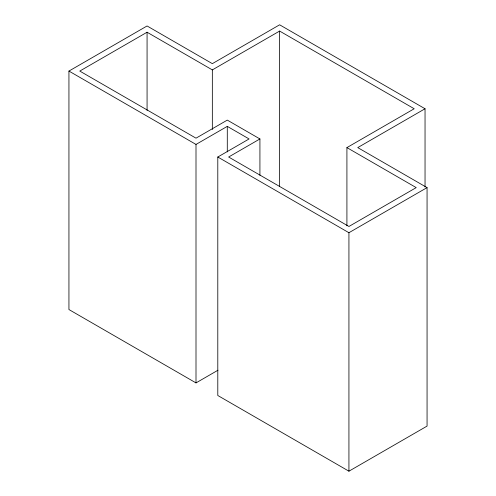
<?xml version="1.0" encoding="UTF-8"?>
<svg xmlns="http://www.w3.org/2000/svg" width="496" height="496" viewBox="0 0 496 496"><rect width="100%" height="100%" fill="white"/><g stroke="black" fill="none" stroke-linecap="round" stroke-linejoin="round"><path stroke-width="0.74" d="M217.967 370.221L196.001 382.906L68.938 309.547L68.938 71.071L147.07 25.966L212.338 63.649L279.626 24.8L425.041 108.754L425.041 186.955M346.915 225.804L346.915 147.603L414.203 108.754L279.626 31.062L212.338 69.905L147.07 32.228L79.782 71.071L196.001 138.173L227.292 120.106L259.923 138.948L259.923 175.342M68.938 71.071L196.001 144.429L227.292 126.368L249.085 138.948L217.794 157.015L217.794 395.492L348.93 471.2L427.062 426.095L427.062 187.618L357.752 147.603L425.041 108.754M259.923 138.948L228.637 157.015L348.93 226.467L416.218 187.618L346.915 147.603M217.794 157.015L348.93 232.723L427.062 187.618M348.93 232.723L348.93 471.2M279.626 31.062L279.626 186.688M227.292 126.368L227.292 151.919M212.338 69.905L212.338 129.524M196.001 144.429L196.001 382.906M147.07 32.228L147.07 110.428"/></g></svg>
